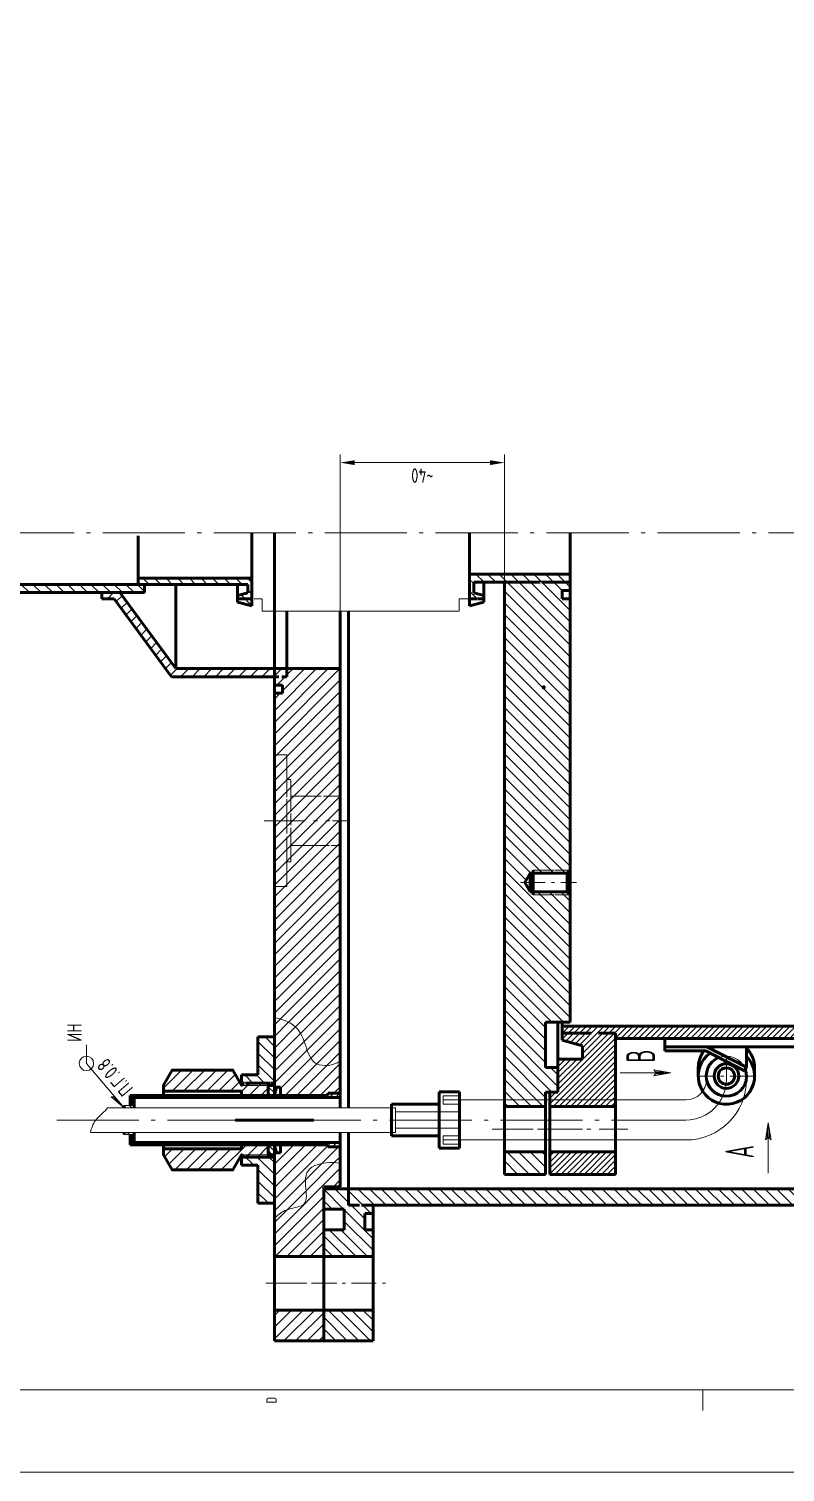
# Model space of a CAD drawing. Extents: x -414 to 4851, y -2165 to 1761.
# Drawn here: x 3187.7 to 3371.8, y -882.6 to -531.6 of the extents above; entities that cross this region are included whole.
import ezdxf
from ezdxf.enums import TextEntityAlignment as Align

# ---------------------------------------------------------------- set-up
doc = ezdxf.new("R2010")
doc.units = 0
for name, pattern in [('S-P10', [15, 10, -2, 1, -2]), ('S-P20', [27, 20, -3, 1, -3]), ('S-P6', [9.8, 6, -1.5, 0.8, -1.5])]:
    doc.linetypes.add(name, pattern=pattern)
for name, color, linetype, lineweight in [('1', 9, 'CONTINUOUS', 20), ('2', 2, 'CONTINUOUS', 50), ('DIM', 4, 'CONTINUOUS', 20), ('HATCH', 5, 'CONTINUOUS', 20), ('TR', 3, 'CONTINUOUS', 20)]:
    doc.layers.add(name, color=color, linetype=linetype, lineweight=lineweight)
doc.styles.add('SIMPLEX', font='simplex.shx', dxfattribs={"width": 0.7})
pattern_1 = [(315, (4048.055335191043, 753.6918475420533), (0.7071067811865476, 0.7071067811865475), [])]
pattern_2 = [(225, (4048.055335191043, 753.6918475420533), (1.414213562373095, -1.414213562373095), [])]
pattern_3 = [(315, (4048.055335191043, 753.6918475420533), (1.414213562373095, 1.414213562373095), [])]
pattern_4 = [(225, (4110.22751618757, -501.9241348128448), (1.414213562373095, -1.414213562373095), [])]
pattern_5 = [(315, (4110.22751618757, -501.9241348128448), (0.7071067811865476, 0.7071067811865475), [])]
pattern_6 = [(315, (4110.22751618757, -501.9241348128448), (1.414213562373095, 1.414213562373095), [])]
pattern_7 = [(225, (4048.055335191043, 753.6918475420533), (0.7071067811865475, -0.7071067811865476), [])]

# ---------------------------------------------------------------- blocks, each defined once
blk = doc.blocks.new('SVLEADR')
at = {"layer": 'DIM'}
for p, q in [((-1.170621796612664, -0.199758743653291), (-1, 0)), ((0, 0), (-1.170621796612664, -0.199758743653291)), ((-0.3755462257252447, -0.07510924514504325), (-1.064076371744335, -0.0750186422345962))]:
    blk.add_line(p, q, dxfattribs=at)
blk = doc.blocks.new('STREL')
at = {"layer": 'DIM'}
for p, q in [((-1.4210854715202e-14, 1.4210854715202e-14), (1.170416226631374, 0.2000000000000028)), ((1.170416226631374, -0.1999999999999886), (-1.4210854715202e-14, 1.4210854715202e-14)), ((-1.4210854715202e-14, 1.4210854715202e-14), (3.5, 1.4210854715202e-14)), ((0.439627474496703, 0.0751232705927265), (1.063870801763045, 0.075259898581308)), ((1.170416226631374, 0.2000000000000028), (0.99979443001871, 0.0002412563467117934)), ((0.99979443001871, 0.0002412563467117934), (1.170416226631374, -0.1999999999999886)), ((0.4381870021173313, -0.07487712356457621), (1.063684681848315, -0.07474016190495547))]:
    blk.add_line(p, q, dxfattribs=at)

msp = doc.modelspace()

# ---------------------------------------------------------------- hatches: boundary and pattern name
at = {"layer": 'HATCH'}
h = msp.add_hatch(dxfattribs=at)
h.set_pattern_fill('U', color=256, scale=2, angle=315, style=0, pattern_type=0)
h.set_pattern_definition(pattern_3)
h.paths.add_polyline_path([(3214.360698072692, -666.664964671018), (3165.174996440313, -666.664964671018), (3165.174996440314, -668.664964671018), (3215.860698072692, -668.664964671018), (3215.860698072692, -666.6649646710184), (3240.981661499806, -666.664964671018), (3240.981661499806, -668.6950916899405), (3238.481661499806, -669.3649646710182), (3238.481661499806, -670.9649646710182), (3241.981661499806, -671.9027868445269), (3241.981661499806, -665.164964671018), (3214.360698072692, -665.164964671018)])
h = msp.add_hatch(dxfattribs=at)
h.set_pattern_fill('U', color=256, scale=2, angle=315, style=0, pattern_type=0)
h.set_pattern_definition(pattern_3)
h.paths.add_polyline_path([(3303.481661499806, -793.664964671018), (3313.481661499806, -793.664964671018), (3313.481661499806, -790.164964671018), (3316.481661499806, -790.164964671018), (3316.481661499806, -784.164964671018), (3313.481661499806, -784.164964671018), (3313.481661499806, -773.164964671018), (3319.481661499806, -773.164964671018), (3319.481661499806, -742.1649646710184), (3318.731661499806, -741.4149646710184), (3309.731661499806, -741.4149646710184), (3308.433411499806, -739.1649646710184), (3309.731661499806, -736.9149646710184), (3318.731661499806, -736.9149646710184), (3319.481661499806, -736.1649646710184), (3319.481661499806, -670.1649646710184), (3317.481661499806, -670.1649646710184), (3317.481661499806, -668.1649646710184), (3319.481661499806, -668.1649646710184), (3319.481661499806, -664.164964671018), (3295.981661499806, -664.164964671018), (3294.981661499806, -664.164964671018), (3294.981661499806, -670.1649646710175), (3296.835389485214, -670.164964671018), (3298.481661499806, -670.164964671018), (3298.481661499806, -669.3649646710182), (3295.981661499806, -668.6950916899405), (3295.981661499806, -666.164964671018), (3303.481661499806, -666.164964671018)])
h = msp.add_hatch(dxfattribs=at)
h.set_pattern_fill('_USER', color=9, scale=2, angle=225, style=0, pattern_type=0)
h.set_pattern_definition(pattern_2)
edge = h.paths.add_edge_path()
edge.add_spline(control_points=[(3247.481661499806, -772.036242676817), (3249.244722947336, -772.4082617509439), (3255.762978493479, -774.6621721090578), (3254.571996726574, -784.5642446956817), (3261.856960897233, -783.7528605374905), (3263.481661499806, -782.6493536691896)], knot_values=[0.6892208807330817, 0.6892208807330817, 0.6892208807330817, 0.6892208807330817, 5.136605852081651, 15.65333841526335, 21.31973940273558, 21.31973940273558, 21.31973940273558, 21.31973940273558], degree=3, periodic=0)
edge.add_line((3263.481661499806, -782.6493536691896), (3263.481661499806, -748.8160359426986))
edge.add_line((3263.481661499806, -748.8160359426984), (3263.481661499806, -687.164964671018))
edge.add_line((3263.481661499806, -687.164964671018), (3223.49227702006, -687.164964671018))
edge.add_line((3223.492277020061, -687.164964671018), (3209.860698072692, -668.664964671018))
edge.add_line((3209.860698072691, -668.664964671018), (3205.481661499806, -668.664964671018))
edge.add_line((3205.481661499806, -668.664964671018), (3205.481661499806, -670.164964671018))
edge.add_line((3205.481661499806, -670.164964671018), (3208.481661499806, -670.164964671018))
edge.add_line((3208.481661499806, -670.164964671018), (3222.481661499806, -689.164964671018))
edge.add_line((3222.481661499806, -689.164964671018), (3247.481661499806, -689.1649646710184))
edge.add_line((3247.481661499806, -689.1649646710184), (3247.481661499806, -691.164964671018))
edge.add_line((3247.481661499806, -691.164964671018), (3249.481661499806, -691.1649646710184))
edge.add_line((3249.481661499806, -691.164964671018), (3249.481661499806, -693.1649646710184))
edge.add_line((3249.481661499806, -693.1649646710184), (3247.481661499806, -693.164964671018))
edge.add_line((3247.481661499806, -693.164964671018), (3247.481661499806, -772.0362426768168))
h = msp.add_hatch(dxfattribs=at)
h.set_pattern_fill('_USER', color=9, scale=2, angle=225, style=0, pattern_type=0)
h.set_pattern_definition(pattern_2)
edge = h.paths.add_edge_path()
edge.add_line((3260.481661499806, -790.9601376604504), (3260.481661499806, -790.4601376604505))
edge.add_line((3260.481661499806, -790.4601376604505), (3263.481661499806, -790.4601376604505))
edge.add_line((3263.481661499806, -790.4601376604505), (3263.481661499806, -782.6493536691896))
edge.add_spline(control_points=[(3263.481661499806, -782.6493536691896), (3261.856960897233, -783.7528605374905), (3254.571996726574, -784.5642446956817), (3255.762978493479, -774.6621721090578), (3249.244722947336, -772.4082617509439), (3247.481661499806, -772.036242676817)], knot_values=[0.6892208807330831, 0.6892208807330831, 0.6892208807330831, 0.6892208807330831, 6.355621868205311, 16.87235443138701, 21.31973940273558, 21.31973940273558, 21.31973940273558, 21.31973940273558], degree=3, periodic=0)
edge.add_line((3247.481661499806, -772.036242676817), (3247.481661499806, -788.9601376604519))
edge.add_line((3247.481661499806, -788.9601376604519), (3248.981661499806, -788.9601376604519))
edge.add_line((3248.981661499806, -788.9601376604519), (3248.981661499806, -790.9601376604512))
edge.add_line((3248.981661499806, -790.9601376604512), (3260.481661499806, -790.9601376604504))
h = msp.add_hatch(dxfattribs=at)
h.set_pattern_fill('U', color=256, angle=225, style=0, pattern_type=0)
h.set_pattern_definition(pattern_7)
h.paths.add_polyline_path([(3330.481661499806, -777.164964671018), (3527.481661499807, -777.164964671018), (3527.481661499807, -775.4149646710184), (3525.981661499806, -775.4149646710184), (3525.981661499807, -774.1649646710184), (3317.481661499806, -774.164964671018), (3317.481661499806, -777.5649646710181), (3322.481661499806, -778.9047106331736), (3322.481661499806, -782.164964671018), (3316.481661499806, -782.164964671018), (3316.481661499806, -790.164964671018), (3314.481661499806, -790.164964671018), (3314.481661499806, -793.664964671018), (3330.481661499806, -793.664964671018)])
h = msp.add_hatch(dxfattribs=at)
h.set_pattern_fill('U', color=256, scale=2, angle=315, style=0, pattern_type=0)
h.set_pattern_definition(pattern_6)
h.paths.add_polyline_path([(3243.481661499806, -785.960137660451), (3239.481661499806, -785.960137660451), (3239.481661499806, -788.5241376604508), (3240.981661499806, -788.5241376604508), (3240.981661499806, -787.960137660451), (3245.981661499806, -787.960137660451), (3245.981661499806, -788.5241376604508), (3247.481661499806, -788.5241376604508), (3247.481661499806, -776.7601376604507), (3243.481661499806, -776.7601376604507)])
h = msp.add_hatch(dxfattribs=at)
h.set_pattern_fill('U', color=256, scale=2, angle=225, style=0, pattern_type=0)
h.set_pattern_definition(pattern_4)
h.paths.add_polyline_path([(3220.481661499806, -788.5101376604507), (3220.481661499806, -789.9601376604533), (3239.481661499806, -789.9601376604519), (3239.481661499806, -790.9601376604519), (3245.981661499806, -790.9601376604519), (3245.981661499806, -787.960137660451), (3240.981661499806, -787.960137660451), (3240.981661499806, -788.5241376604508), (3239.481661499806, -788.5241376604508), (3239.481661499806, -788.5101376604507), (3237.354351102949, -784.8255279696241), (3222.608971896664, -784.8255279696241)])
h = msp.add_hatch(dxfattribs=at)
h.set_pattern_fill('U', color=256, angle=315, style=0, pattern_type=0)
h.set_pattern_definition(pattern_5)
h.paths.add_polyline_path([(3245.981661499806, -790.9601376604519), (3247.481661499806, -790.9601376604514), (3247.481661499806, -788.5241376604508), (3245.981661499806, -788.5241376604508)])
h = msp.add_hatch(dxfattribs=at)
h.set_pattern_fill('U', color=256, angle=315, style=0, pattern_type=0)
h.set_pattern_definition(pattern_1)
h.paths.add_polyline_path([(3210.903479176338, -793.9601376604505), (3213.364631682439, -793.9601376604505), (3213.364631682439, -791.4601376604533), (3212.369821748408, -791.4601376604533), (3212.369821748408, -791.9601376604505), (3212.864631682439, -791.9601376604505), (3212.864631682439, -793.4601376604505), (3210.903479176338, -793.4601376604505)])
h = msp.add_hatch(dxfattribs=at)
h.set_pattern_fill('U', color=256, angle=225, style=0, pattern_type=0)
h.set_pattern_definition(pattern_7)
h.paths.add_polyline_path([(3260.481661499806, -790.9601376604505), (3212.369821748408, -790.9601376604533), (3212.369821748408, -791.4601376604533), (3263.481661499806, -791.4601376604505), (3263.481661499806, -790.4601376604505), (3260.481661499806, -790.4601376604505)])
h = msp.add_hatch(dxfattribs=at)
h.set_pattern_fill('U', color=256, angle=315, style=0, pattern_type=0)
h.set_pattern_definition(pattern_1)
h.paths.add_polyline_path([(3212.369821748408, -802.4601376604473), (3213.364631682439, -802.4601376604473), (3213.364631682439, -799.9601376604505), (3210.903479176338, -799.9601376604505), (3210.903479176338, -800.4601376604501), (3212.864631682439, -800.4601376604501), (3212.864631682439, -801.9601376604501), (3212.369821748408, -801.9601376604501)])
h = msp.add_hatch(dxfattribs=at)
h.set_pattern_fill('U', color=256, angle=225, style=0, pattern_type=0)
h.set_pattern_definition(pattern_7)
h.paths.add_polyline_path([(3212.369821748408, -802.9601376604473), (3260.481661499806, -802.9601376604501), (3260.481661499806, -803.4601376604501), (3263.481661499806, -803.4601376604505), (3263.481661499806, -802.4601376604505), (3212.369821748408, -802.4601376604473)])
h = msp.add_hatch(dxfattribs=at)
h.set_pattern_fill('U', color=256, scale=2, angle=225, style=0, pattern_type=0)
h.set_pattern_definition(pattern_4)
h.paths.add_polyline_path([(3220.481661499806, -803.9601376604483), (3220.481661499806, -805.4101376604508), (3222.608971896664, -809.0947473512774), (3237.354351102949, -809.0947473512774), (3239.481661499806, -805.4101376604508), (3239.481661499806, -805.3961376604502), (3240.981661499806, -805.3961376604502), (3240.981661499806, -805.9601376604505), (3245.981661499806, -805.9601376604505), (3245.981661499806, -802.9601376604496), (3239.481661499806, -802.9601376604492), (3239.481661499806, -803.9601376604492)])
h = msp.add_hatch(dxfattribs=at)
h.set_pattern_fill('U', color=256, angle=315, style=0, pattern_type=0)
h.set_pattern_definition(pattern_5)
h.paths.add_polyline_path([(3245.981661499806, -805.3961376604502), (3247.481661499806, -805.3961376604502), (3247.481661499806, -802.9601376604496), (3245.981661499806, -802.9601376604496)])
h = msp.add_hatch(dxfattribs=at)
h.set_pattern_fill('_USER', color=9, scale=2, angle=225, style=0, pattern_type=0)
h.set_pattern_definition(pattern_2)
edge = h.paths.add_edge_path()
edge.add_spline(control_points=[(3247.481661499805, -820.9013177296938), (3248.240183086356, -820.171926147485), (3250.1620633538, -818.2781131142547), (3257.993410644094, -818.3524381787197), (3251.82085119664, -807.7807192093364), (3261.715290123838, -807.1145083781962), (3263.481661499806, -807.4291750310922)], knot_values=[2.822345352317022, 2.822345352317022, 2.822345352317022, 2.822345352317022, 6.008331099401538, 11.06076686436928, 20.16107624721196, 24.93007479382621, 24.93007479382621, 24.93007479382621, 24.93007479382621], degree=3, periodic=0)
edge.add_line((3263.481661499806, -807.4291750310922), (3263.481661499806, -803.4601376604504))
edge.add_line((3263.481661499806, -803.4601376604504), (3260.481661499806, -803.4601376604501))
edge.add_line((3260.481661499806, -803.4601376604501), (3260.481661499806, -802.9601376604501))
edge.add_line((3260.481661499806, -802.9601376604501), (3248.981661499806, -802.9601376604494))
edge.add_line((3248.981661499806, -802.9601376604494), (3248.981661499806, -804.9601376604495))
edge.add_line((3248.981661499806, -804.9601376604495), (3247.481661499806, -804.9601376604497))
edge.add_line((3247.481661499806, -804.9601376604497), (3247.481661499806, -820.901317729693))
h = msp.add_hatch(dxfattribs=at)
h.set_pattern_fill('U', color=256, scale=2, angle=315, style=0, pattern_type=0)
h.set_pattern_definition(pattern_6)
h.paths.add_polyline_path([(3247.481661499806, -805.9601376604505), (3246.757459365504, -805.9601376604505), (3240.981661499806, -805.9601376604505), (3240.981661499806, -805.3961376604502), (3239.489744403575, -805.3961376604502), (3239.481661499806, -805.4101376604508), (3239.481661499806, -805.9601376604505), (3239.481661499806, -807.9601376604505), (3243.481661499806, -807.9601376604505), (3243.481661499806, -817.1601376604508), (3247.481661499806, -817.1601376604508)])
h = msp.add_hatch(dxfattribs=at)
h.set_pattern_fill('_USER', color=9, scale=2, angle=225, style=0, pattern_type=0)
h.set_pattern_definition(pattern_2)
edge = h.paths.add_edge_path()
edge.add_line((3259.481661499806, -813.164964671018), (3263.481661499806, -813.164964671018))
edge.add_line((3263.481661499806, -813.164964671018), (3263.481661499806, -807.4291750310922))
edge.add_spline(control_points=[(3263.481661499806, -807.4291750310922), (3261.715290123838, -807.1145083781962), (3251.82085119664, -807.7807192093364), (3257.993410644094, -818.3524381787197), (3250.1620633538, -818.2781131142547), (3248.240183086356, -820.171926147485), (3247.481661499805, -820.9013177296938)], knot_values=[2.822345352317023, 2.822345352317023, 2.822345352317023, 2.822345352317023, 7.591343898931274, 16.69165328177395, 21.74408904674169, 24.93007479382621, 24.93007479382621, 24.93007479382621, 24.93007479382621], degree=3, periodic=0)
edge.add_line((3247.481661499806, -820.901317729693), (3247.481661499806, -830.1649646710181))
edge.add_line((3247.481661499806, -830.1649646710181), (3259.481661499806, -830.164964671018))
edge.add_line((3259.481661499806, -830.164964671018), (3259.481661499806, -813.164964671018))
h = msp.add_hatch(dxfattribs=at)
h.set_pattern_fill('U', color=256, scale=2, angle=315, style=0, pattern_type=0)
h.set_pattern_definition(pattern_3)
h.paths.add_polyline_path([(3313.481661499806, -810.164964671018), (3313.481661499806, -804.664964671018), (3303.481661499806, -804.664964671018), (3303.481661499806, -810.164964671018)])
h = msp.add_hatch(dxfattribs=at)
h.set_pattern_fill('U', color=256, angle=225, style=0, pattern_type=0)
h.set_pattern_definition(pattern_7)
h.paths.add_polyline_path([(3314.481661499806, -810.164964671018), (3330.481661499806, -810.1649646710184), (3330.481661499806, -804.664964671018), (3314.481661499806, -804.664964671018)])
h = msp.add_hatch(dxfattribs=at)
h.set_pattern_fill('U', color=256, scale=2, angle=315, style=0, pattern_type=0)
h.set_pattern_definition(pattern_3)
h.paths.add_polyline_path([(3259.481661499806, -818.664964671018), (3264.481661499806, -818.664964671018), (3264.481661499806, -823.664964671018), (3259.481661499806, -823.664964671018), (3259.481661499806, -830.164964671018), (3271.481661499806, -830.164964671018), (3271.481661499806, -823.664964671018), (3269.481661499806, -823.664964671018), (3269.481661499806, -819.664964671018), (3271.481661499806, -819.664964671018), (3271.481661499806, -817.664964671018), (3548.481661499806, -817.6649646710184), (3548.481661499806, -815.664964671018), (3540.481661499806, -815.6649646710184), (3540.481661499806, -813.6649646710184), (3259.481661499806, -813.664964671018)])
h = msp.add_hatch(dxfattribs=at)
h.set_pattern_fill('_USER', color=9, scale=2, angle=225, style=0, pattern_type=0)
h.set_pattern_definition(pattern_2)
h.paths.add_polyline_path([(3259.481661499806, -850.664964671018), (3259.481661499806, -843.1649646710181), (3247.481661499806, -843.164964671018), (3247.481661499806, -850.6649646710181)])
h = msp.add_hatch(dxfattribs=at)
h.set_pattern_fill('U', color=256, scale=2, angle=315, style=0, pattern_type=0)
h.set_pattern_definition(pattern_3)
h.paths.add_polyline_path([(3271.481661499806, -850.664964671018), (3271.481661499806, -843.1649646710181), (3259.481661499806, -843.164964671018), (3259.481661499806, -850.6649646710181)])

# ---------------------------------------------------------------- linework, layer by layer
at = {"layer": '1', "linetype": 'S-P20'}
for p, q in [((3097.716459440547, -654.164964671018), (3496.930966371674, -654.1649646710184)), ((3194.497808394188, -796.9601376604505), (3347.631661499806, -796.9601376604505))]:
    msp.add_line(p, q, dxfattribs=at)
at = {"layer": '1'}
for p, q in [((3242.595338805218, -670.164964671018), (3244.481661499806, -670.164964671018)), ((3244.481661499806, -670.164964671018), (3244.481661499806, -673.164964671018)), ((3294.981661499806, -670.164964671018), (3292.481661499806, -670.164964671018)), ((3292.481661499806, -670.164964671018), (3292.481661499806, -673.164964671018)), ((3292.481661499806, -673.164964671018), (3244.481661499806, -673.164964671018)), ((3247.481661499806, -708.164964671018), (3250.481661499806, -708.164964671018)), ((3250.481661499806, -718.4138652472911), (3250.481661499806, -708.1649646710175)), ((3250.481661499806, -714.164964671018), (3251.481661499806, -714.164964671018)), ((3251.481661499806, -721.9857665012178), (3251.481661499806, -714.164964671018)), ((3250.481661499806, -727.2925877639773), (3250.481661499806, -718.9241368549956)), ((3251.481661499806, -718.164964671018), (3258.839154046576, -718.164964671018)), ((3259.451837748447, -718.164964671018), (3263.481661499806, -718.164964671018)), ((3251.481661499806, -725.2515013331622), (3251.481661499806, -722.3939826349265)), ((3251.481661499806, -734.164964671018), (3251.481661499806, -725.8638284148592)), ((3250.481661499806, -740.164964671018), (3250.481661499806, -728.1090200313965)), ((3260.881447992018, -730.164964671018), (3251.481661499806, -730.164964671018)), ((3263.481661499806, -730.164964671018), (3261.289906781106, -730.164964671018)), ((3250.481661499806, -734.164964671018), (3251.481661499806, -734.164964671018)), ((3315.549763515914, -736.1649646710184), (3310.481661499806, -736.1649646710184)), ((3319.481661499806, -736.1649646710184), (3315.825592792333, -736.1649646710184)), ((3247.481661499806, -740.164964671018), (3250.481661499806, -740.164964671018)), ((3315.549763515914, -742.1649646710184), (3310.481661499806, -742.1649646710184)), ((3319.481661499806, -742.1649646710184), (3315.825592792333, -742.1649646710184)), ((3352.631661499807, -787.06013766045), (3352.631661499807, -786.1649646710184)), ((3362.381661499807, -787.1101376604502), (3362.381661499807, -786.1649646710184)), ((3243.413657492798, -788.5241376604508), (3239.481661499806, -788.5241376604508)), ((3245.981661499806, -788.5241376604508), (3243.9536146262, -788.5241376604508)), ((3288.555134990615, -791.1101376604506), (3292.555134990615, -791.1101376604506)), ((3288.555134990615, -793.1101376604506), (3288.555134990615, -791.1101376604506)), ((3347.631661499807, -792.06013766045), (3288.555134990615, -792.0601376604509)), ((3288.555134990615, -793.1101376604506), (3292.555134990615, -793.1101376604506)), ((3276.007120550825, -793.9601376604501), (3276.955134990615, -793.9601376604501)), ((3276.955134990615, -799.9601376604501), (3276.955134990615, -793.9601376604501)), ((3276.955134990615, -794.9601376604501), (3292.555134990615, -794.9601376604501)), ((3275.997154661844, -799.9601376604501), (3276.955134990615, -799.9601376604501)), ((3276.955134990615, -798.9601376604501), (3292.555134990615, -798.9601376604501)), ((3288.555134990615, -802.8101376604504), (3288.555134990615, -800.8101376604504)), ((3288.555134990615, -800.8101376604504), (3292.555134990615, -800.8101376604504)), ((3347.681661499807, -801.8101376604504), (3288.555134990615, -801.8101376604504)), ((3288.555134990615, -802.8101376604504), (3292.555134990615, -802.8101376604504)), ((3243.368355553278, -805.3961376604502), (3239.481661499806, -805.3961376604502)), ((3245.981661499806, -805.3961376604502), (3243.394322783218, -805.3961376604502))]:
    msp.add_line(p, q, dxfattribs=at)
at = {"layer": '1', "linetype": 'S-P10'}
for p, q in [((3244.975758422132, -724.164964671018), (3260.983560448408, -724.164964671018)), ((3261.596244150279, -724.164964671018), (3265.400034321158, -724.164964671018)), ((3300.481661499806, -799.164964671018), (3322.481661499806, -799.164964671018)), ((3311.481661499806, -799.164964671018), (3333.481661499806, -799.164964671018)), ((3245.367099150892, -836.664964671018), (3262.6523980815, -836.664964671018))]:
    msp.add_line(p, q, dxfattribs=at)
at = {"layer": '1', "linetype": 'S-P6'}
for p, q in [((3307.382529179832, -739.1649646710184), (3320.981661499806, -739.1649646710184)), ((3357.481661499806, -787.1101376604506), (3357.481661499806, -781.3149646710181)), ((3364.331661499807, -786.2649646710179), (3350.631661499807, -786.2649646710179)), ((3256.481661499806, -836.664964671018), (3274.481661499806, -836.664964671018))]:
    msp.add_line(p, q, dxfattribs=at)
at = {"layer": '1', "color": 2}
for p, q in [((3206.894012747138, -793.9601376604505), (3230.481661499806, -793.9601376604505)), ((3210.903479176338, -793.4601376604505), (3212.864631682439, -793.4601376604505)), ((3230.481661499806, -793.9601376604505), (3276.955134990615, -793.9601376604505)), ((3202.710038328267, -799.9601376604501), (3230.481661499806, -799.9601376604501)), ((3230.481661499806, -799.9601376604501), (3276.955134990615, -799.9601376604505)), ((3210.903479176338, -800.4601376604501), (3212.864631682439, -800.4601376604501))]:
    msp.add_line(p, q, dxfattribs=at)
at = {"layer": '1'}
msp.add_circle((3357.481661499807, -786.2649646710177), 4.85, dxfattribs=at)
for centre, radius in [((3347.631661499808, -787.06013766045), 5), ((3347.631661499807, -787.1101376604504), 9.85), ((3347.681661499807, -787.1101376604502), 14.7)]:
    msp.add_arc(centre, radius, 270, 0, dxfattribs=at)
at = {"layer": '2'}
for p, q in [((3214.360698072692, -654.8879637012292), (3214.360698072692, -666.664964671018)), ((3241.981661499806, -654.164964671018), (3241.981661499806, -671.9027868445269)), ((3241.981661499806, -654.164964671018), (3241.981661499806, -671.9027868445269)), ((3247.481661499806, -654.1649646710184), (3247.481661499806, -790.9601376604514)), ((3294.981661499806, -654.164964671018), (3294.981661499806, -671.9027868445269)), ((3319.481661499806, -654.164964671018), (3319.481661499806, -773.164964671018)), ((3215.198733368175, -666.664964671018), (3165.174996440313, -666.664964671018)), ((3241.981661499806, -665.164964671018), (3214.360698072692, -665.164964671018)), ((3240.981661499806, -666.664964671018), (3215.291004055966, -666.664964671018)), ((3215.860698072692, -666.664964671018), (3215.860698072692, -668.664964671018)), ((3223.492277020061, -666.664964671018), (3223.492277020061, -687.164964671018)), ((3238.481661499806, -666.664964671018), (3238.481661499806, -670.9649646710182)), ((3238.481661499806, -666.664964671018), (3238.481661499806, -670.9649646710182)), ((3240.981661499806, -666.664964671018), (3240.981661499806, -668.6950916899405)), ((3240.981661499806, -666.664964671018), (3240.981661499806, -668.6950916899405)), ((3294.981661499806, -664.164964671018), (3319.481661499806, -664.1649646710184)), ((3295.981661499806, -664.164964671018), (3319.481661499806, -664.1649646710184)), ((3295.981661499806, -666.164964671018), (3312.18994590455, -666.1649646710184)), ((3295.981661499806, -666.1649646710184), (3295.981661499806, -668.6950916899405)), ((3298.481661499806, -666.1649646710184), (3298.481661499806, -670.9649646710182)), ((3303.481661499806, -666.1649646710184), (3303.481661499806, -810.164964671018)), ((3312.525828052463, -666.1649646710184), (3319.481661499806, -666.1649646710184)), ((3215.860698072692, -668.664964671018), (3165.174996440313, -668.664964671018)), ((3205.481661499806, -668.664964671018), (3205.481661499806, -670.164964671018)), ((3205.481661499806, -670.164964671018), (3208.481661499806, -670.164964671018)), ((3222.481661499806, -689.164964671018), (3208.481661499806, -670.164964671018)), ((3223.492277020061, -687.164964671018), (3209.860698072692, -668.664964671018)), ((3238.481661499806, -669.3649646710182), (3240.981661499806, -668.6950916899405)), ((3238.481661499806, -669.3649646710182), (3240.981661499806, -668.6950916899405)), ((3238.481661499806, -670.164964671018), (3240.574340130693, -670.164964671018)), ((3238.481661499806, -670.164964671018), (3240.638118977643, -670.164964671018)), ((3240.698758649653, -670.164964671018), (3241.981661499806, -670.164964671018)), ((3240.851171335377, -670.164964671018), (3241.981661499806, -670.164964671018)), ((3296.835389485214, -670.164964671018), (3294.981661499806, -670.164964671018)), ((3298.481661499806, -669.3649646710182), (3295.981661499806, -668.6950916899405)), ((3298.481661499806, -670.164964671018), (3297.027319406692, -670.164964671018)), ((3317.481661499806, -668.1649646710184), (3317.481661499806, -670.1649646710184)), ((3319.481661499806, -668.1649646710184), (3317.481661499806, -668.1649646710184)), ((3319.481661499806, -670.1649646710184), (3317.481661499806, -670.1649646710184)), ((3238.481661499806, -670.9649646710182), (3241.981661499806, -671.9027868445269)), ((3238.481661499806, -670.9649646710182), (3241.981661499806, -671.9027868445269)), ((3250.481661499806, -673.164964671018), (3250.481661499806, -689.164964671018)), ((3263.481661499806, -748.8160359426984), (3263.481661499806, -673.164964671018)), ((3265.481661499806, -673.164964671018), (3265.481661499806, -793.9601376604505)), ((3298.481661499806, -670.9649646710182), (3294.981661499806, -671.9027868445269)), ((3263.481661499806, -687.164964671018), (3223.492277020061, -687.164964671018)), ((3222.481661499806, -689.164964671018), (3248.5438484868, -689.1649646710184)), ((3247.481661499806, -691.164964671018), (3249.481661499806, -691.164964671018)), ((3249.250595401221, -689.1649646710184), (3250.481661499806, -689.164964671018)), ((3249.481661499806, -691.164964671018), (3249.481661499806, -693.164964671018)), ((3247.481661499806, -693.164964671018), (3249.481661499806, -693.1649646710184)), ((3308.433411499806, -739.1649646710184), (3309.731661499806, -736.9149646710184)), ((3309.731661499806, -736.9149646710184), (3318.731661499806, -736.9149646710184)), ((3309.731661499806, -739.1649646710184), (3309.731661499806, -736.9149646710184)), ((3310.481661499806, -739.1649646710184), (3310.481661499806, -736.1649646710184)), ((3318.731661499806, -736.9149646710184), (3319.481661499806, -736.1649646710184)), ((3318.731661499806, -739.1649646710184), (3318.731661499806, -736.9149646710184)), ((3319.481661499806, -739.1649646710184), (3319.481661499806, -736.1649646710184)), ((3308.433411499806, -739.1649646710184), (3309.731661499806, -741.4149646710184)), ((3309.731661499806, -739.1649646710184), (3309.731661499806, -741.4149646710184)), ((3310.481661499806, -739.1649646710184), (3310.481661499806, -742.1649646710184)), ((3318.731661499806, -739.1649646710184), (3318.731661499806, -741.4149646710184)), ((3319.481661499806, -739.1649646710184), (3319.481661499806, -742.1649646710184)), ((3309.731661499806, -741.4149646710184), (3318.731661499806, -741.4149646710184)), ((3318.731661499806, -741.4149646710184), (3319.481661499806, -742.1649646710184)), ((3263.481661499806, -793.9601376604505), (3263.481661499806, -748.8160359426984)), ((3313.481661499806, -773.164964671018), (3319.481661499806, -773.164964671018)), ((3313.481661499806, -773.164964671018), (3313.481661499806, -784.164964671018)), ((3316.481661499806, -773.164964671018), (3316.481661499806, -790.164964671018)), ((3316.481661499806, -773.164964671018), (3316.481661499806, -790.164964671018)), ((3317.481661499806, -773.164964671018), (3317.481661499806, -777.5649646710181)), ((3317.481661499806, -774.164964671018), (3525.981661499806, -774.1649646710184)), ((3243.481661499806, -776.7601376604507), (3243.481661499806, -785.960137660451)), ((3247.481661499806, -776.7601376604507), (3243.481661499806, -776.7601376604507)), ((3317.481661499806, -775.8649646710178), (3324.532674523476, -775.8649646710178)), ((3317.481661499806, -777.5649646710181), (3322.481661499806, -778.9047106331736)), ((3322.481661499806, -778.9047106331736), (3322.481661499806, -782.164964671018)), ((3326.351596705416, -775.8649646710178), (3330.481661499806, -775.8649646710178)), ((3330.481661499806, -775.8649646710178), (3330.481661499806, -810.164964671018)), ((3330.481661499806, -777.164964671018), (3527.481661499806, -777.1649646710184)), ((3342.481661499806, -777.164964671018), (3342.481661499806, -779.164964671018)), ((3342.481661499806, -779.164964671018), (3376.481661499806, -779.1649646710184)), ((3342.481661499806, -779.164964671018), (3342.481661499806, -780.164964671018)), ((3352.721740258887, -779.164964671018), (3362.331661499807, -784.0614641109037)), ((3362.331661499807, -779.164964671018), (3362.331661499807, -784.0614641109037)), ((3316.481661499806, -782.164964671018), (3322.481661499806, -782.164964671018)), ((3342.481661499806, -780.164964671018), (3352.481661499806, -780.164964671018)), ((3352.481661499806, -780.164964671018), (3361.877671000067, -784.9524706350926)), ((3243.481661499806, -785.960137660451), (3239.481661499806, -785.960137660451)), ((3239.481661499806, -785.960137660451), (3239.481661499806, -788.5241376604508)), ((3313.481661499806, -784.164964671018), (3316.481661499806, -784.164964671018)), ((3350.631661499807, -784.2649646710179), (3350.631661499807, -786.2649646710179)), ((3362.331661499807, -784.0614641109037), (3361.877671000067, -784.9524706350921)), ((3364.331661499807, -784.2649646710179), (3364.331661499807, -786.2649646710179)), ((3240.223970445237, -787.960137660451), (3239.481661499806, -787.960137660451)), ((3246.569603874861, -787.960137660451), (3240.451765573963, -787.960137660451)), ((3245.981661499806, -787.960137660451), (3245.981661499806, -790.9601376604519)), ((3247.481661499806, -788.5241376604508), (3245.981661499806, -788.5241376604508)), ((3247.481661499806, -787.960137660451), (3246.732313594508, -787.960137660451)), ((3248.981661499806, -788.9601376604519), (3247.481661499806, -788.9601376604519)), ((3248.981661499806, -788.9601376604519), (3248.981661499806, -790.9601376604519)), ((3212.369821748408, -790.9601376604533), (3212.369821748408, -793.4601376604505)), ((3260.481661499806, -790.9601376604505), (3212.369821748408, -790.9601376604533)), ((3263.481661499806, -791.4601376604505), (3212.369821748408, -791.4601376604533)), ((3212.864631682439, -791.9601376604505), (3212.369821748408, -791.9601376604505)), ((3212.864631682439, -791.9601376604505), (3212.864631682439, -793.4601376604505)), ((3213.364631682439, -791.4601376604533), (3213.364631682439, -793.9601376604505)), ((3239.481661499806, -789.9601376604519), (3220.481661499806, -789.9601376604533)), ((3263.481661499806, -790.4601376604505), (3260.481661499806, -790.4601376604505)), ((3260.481661499806, -790.4601376604505), (3260.481661499806, -790.9601376604505)), ((3275.955134990615, -793.1101376604506), (3287.555134990615, -793.1101376604506)), ((3275.955134990615, -800.8101376604504), (3275.955134990615, -793.1101376604506)), ((3287.555134990615, -803.8101376604504), (3287.555134990615, -790.1101376604506)), ((3287.555134990615, -790.1101376604506), (3292.555134990615, -790.1101376604506)), ((3292.555134990615, -803.8101376604504), (3292.555134990614, -790.1101376604506)), ((3313.481661499806, -790.164964671018), (3313.481661499806, -810.164964671018)), ((3313.481661499806, -790.164964671018), (3316.481661499806, -790.164964671018)), ((3314.481661499806, -790.164964671018), (3314.481661499806, -810.164964671018)), ((3314.481661499806, -790.164964671018), (3316.481661499806, -790.164964671018)), ((3210.903479176338, -793.4601376604505), (3210.903479176338, -793.9601376604505)), ((3292.555134990615, -797.4111843148935), (3292.555134990615, -796.3469436832652)), ((3313.481661499806, -793.664964671018), (3303.481661499806, -793.664964671018)), ((3330.481661499806, -793.664964671018), (3314.481661499806, -793.664964671018)), ((3210.903479176338, -800.4601376604501), (3210.903479176338, -799.9601376604505)), ((3213.364631682439, -802.4601376604473), (3213.364631682439, -799.9601376604501)), ((3263.481661499806, -813.164964671018), (3263.481661499806, -799.9601376604505)), ((3265.481661499806, -799.9601376604505), (3265.481661499806, -817.664964671018)), ((3212.369821748408, -802.9601376604473), (3212.369821748408, -800.4601376604501)), ((3212.864631682439, -801.9601376604501), (3212.369821748408, -801.9601376604501)), ((3263.481661499806, -802.4601376604505), (3212.369821748408, -802.4601376604473)), ((3260.481661499806, -802.9601376604501), (3212.369821748408, -802.9601376604473)), ((3212.864631682439, -801.9601376604501), (3212.864631682439, -800.4601376604501)), ((3245.981661499806, -805.9601376604505), (3245.981661499806, -802.9601376604492)), ((3247.481661499806, -802.9601376604496), (3247.481661499806, -850.664964671018)), ((3248.981661499806, -804.9601376604496), (3248.981661499806, -802.9601376604492)), ((3260.481661499806, -803.4601376604501), (3260.481661499806, -802.9601376604501)), ((3263.481661499806, -803.4601376604505), (3260.481661499806, -803.4601376604501)), ((3275.955134990615, -800.8101376604504), (3287.555134990615, -800.8101376604504)), ((3287.555134990615, -803.8101376604504), (3292.555134990615, -803.8101376604504)), ((3239.481661499806, -803.9601376604492), (3220.481661499806, -803.9601376604483)), ((3240.122079111823, -805.9601376604505), (3239.481661499806, -805.9601376604505)), ((3239.481661499806, -807.9601376604505), (3239.481661499806, -805.9601376604505)), ((3246.692533684553, -805.9601376604505), (3240.238946858755, -805.9601376604505)), ((3247.481661499806, -805.3961376604502), (3245.981661499806, -805.3961376604502)), ((3247.481661499806, -805.9601376604505), (3246.757459365504, -805.9601376604505)), ((3248.981661499806, -804.9601376604496), (3247.481661499806, -804.9601376604496)), ((3303.481661499806, -804.664964671018), (3313.481661499806, -804.664964671018)), ((3314.481661499806, -804.664964671018), (3330.481661499806, -804.664964671018)), ((3243.481661499806, -807.9601376604505), (3239.481661499806, -807.9601376604505)), ((3243.481661499806, -817.1601376604508), (3243.481661499806, -807.9601376604505)), ((3303.481661499806, -810.164964671018), (3313.481661499806, -810.164964671018)), ((3314.481661499806, -810.164964671018), (3330.481661499806, -810.164964671018)), ((3259.481661499806, -813.164964671018), (3263.481661499806, -813.164964671018)), ((3259.481661499806, -850.664964671018), (3259.481661499806, -813.164964671018)), ((3259.481661499806, -813.664964671018), (3540.481661499806, -813.6649646710184)), ((3247.481661499806, -817.1601376604508), (3243.481661499806, -817.1601376604508)), ((3265.481661499806, -817.664964671018), (3268.181460025331, -817.664964671018)), ((3268.680856819122, -817.664964671018), (3548.481661499806, -817.6649646710184)), ((3271.481661499806, -850.664964671018), (3271.481661499806, -817.664964671018)), ((3259.481661499806, -818.664964671018), (3264.481661499806, -818.664964671018)), ((3264.481661499806, -818.664964671018), (3264.481661499806, -823.664964671018)), ((3269.481661499806, -819.664964671018), (3271.481661499806, -819.664964671018)), ((3269.481661499806, -823.664964671018), (3269.481661499806, -819.664964671018)), ((3259.481661499806, -823.664964671018), (3264.481661499806, -823.664964671018)), ((3269.481661499806, -823.664964671018), (3271.481661499806, -823.664964671018)), ((3259.481661499806, -830.164964671018), (3247.481661499806, -830.164964671018)), ((3271.481661499806, -830.164964671018), (3259.481661499806, -830.164964671018)), ((3247.481661499806, -843.164964671018), (3259.481661499806, -843.164964671018)), ((3259.481661499806, -843.164964671018), (3271.481661499806, -843.164964671018)), ((3247.481661499806, -850.664964671018), (3259.481661499806, -850.664964671018)), ((3259.481661499806, -850.664964671018), (3271.481661499806, -850.664964671018))]:
    msp.add_line(p, q, dxfattribs=at)
at = {"layer": '2', "color": 2}
for p, q in [((3247.481661499806, -790.9601376604514), (3248.017559884668, -788.9601376604519)), ((3248.017559884668, -804.9601376604496), (3247.481661499806, -802.9601376604496))]:
    msp.add_line(p, q, dxfattribs=at)
at = {"layer": '2', "color": 9}
msp.add_line((3257.061922807311, -796.9601376604505), (3237.9014001923, -796.9601376604505), dxfattribs=at)
at = {"layer": '2', "flags": 128}
for points in [[(3220.481661499806, -790.9601376604533), (3220.481661499806, -788.5101376604507), (3222.608971896664, -784.8255279696241), (3237.354351102949, -784.8255279696241), (3239.481661499806, -788.5101376604507), (3239.481661499806, -787.960137660451)], [(3240.981661499806, -787.960137660451), (3240.981661499806, -788.5241376604508)], [(3239.481661499806, -789.9601376604519), (3239.481661499806, -790.9601376604519)], [(3220.481661499806, -802.9601376604483), (3220.481661499806, -805.4101376604508), (3222.608971896664, -809.0947473512774), (3237.354351102949, -809.0947473512774), (3239.481661499806, -805.4101376604508), (3239.481661499806, -805.9601376604505)], [(3239.481661499806, -803.9601376604492), (3239.481661499806, -802.9601376604492)], [(3239.481661499806, -805.4101376604508), (3239.481661499806, -805.3961376604502)], [(3240.981661499806, -805.9601376604505), (3240.981661499806, -805.3961376604502)]]:
    msp.add_lwpolyline(points, dxfattribs=at)
at = {"layer": '2'}
for radius in [3, 2]:
    msp.add_circle((3357.481661499807, -786.2649646710177), radius, dxfattribs=at)
for centre, radius, start, end in [((3357.481661499807, -784.2649646710177), 6.85, 143.2345853047129, 180), ((3357.481661499807, -786.2649646710177), 6.85, 125.4791647559599, 44.92520921771706), ((3357.481661499807, -786.2649646710177), 4.9, 112.7625646360441, 20.33132126095562), ((3357.481661499807, -784.2649646710177), 6.85, 0, 44.92520921771706)]:
    msp.add_arc(centre, radius, start, end, dxfattribs=at)
at = {"layer": 'DIM'}
for p, q in [((3263.481661499806, -673.164964671018), (3263.481661499806, -635.0612087483414)), ((3303.481661499806, -666.1649646710182), (3303.481661499806, -635.0612087483414)), ((3299.981661499806, -637.0612087483414), (3266.981661499806, -637.0612087483414)), ((3201.739961705866, -783.1847899301692), (3201.739961705866, -778.6702777827636)), ((3210.92153157043, -793.9601376604505), (3201.739961705866, -783.1847899301692)), ((3351.762664430958, -862.5958923788598), (3351.762664430958, -867.5958923788598))]:
    msp.add_line(p, q, dxfattribs=at)
msp.add_lwpolyline([(3981.762664430958, -882.5958923788598), (2930.762664430958, -882.5958923788598), (2930.762664430958, -288.5958923788594), (3981.762664430958, -288.5958923788604)], close=True, dxfattribs=at)
at = {"layer": 'DIM', "color": 2}
msp.add_lwpolyline([(3976.762664430958, -862.5958923788598), (2935.762664430958, -862.5958923788598), (2935.762664430958, -293.5958923788594), (3976.762664430958, -293.5958923788604)], close=True, dxfattribs=at)
at = {"layer": 'DIM', "flags": 128}
msp.add_lwpolyline([(3313.169977971814, -691.5142754599742, 0.5, 0.5, 458.3655088839218), (3313.171750411446, -691.5155474956377, 0, 0, 0), (3384.643246384341, -591.0012922723754, 0, 0, 0), (3384.643246384341, -580.5012922723754, 0, 0, 0)], format="xyseb", dxfattribs=at)
at = {"layer": 'DIM'}
msp.add_circle((3201.739961705866, -783.1847899301692), 1.75, dxfattribs=at)
for points in [[(3266.981661499806, -637.6445420816748), (3266.981661499806, -636.477875415008), (3263.481661499806, -637.0612087483414)], [(3299.981661499806, -637.6445420816748), (3299.981661499806, -636.477875415008), (3303.481661499806, -637.0612087483414)]]:
    msp.add_solid(points, dxfattribs=at)
at = {"layer": 'HATCH', "color": 9}
for points, knots in [([(3263.481661499806, -782.6493536691896), (3261.856960897233, -783.7528605374905), (3254.571996726574, -784.5642446956817), (3255.762978493479, -774.6621721090578), (3249.244722947336, -772.4082617509439), (3247.481661499806, -772.036242676817)], [0.6892208807330831, 0.6892208807330831, 0.6892208807330831, 0.6892208807330831, 6.355621868205311, 16.87235443138701, 21.31973940273558, 21.31973940273558, 21.31973940273558, 21.31973940273558]), ([(3206.894012747138, -793.9601376604505), (3206.222655926631, -794.9658668747666), (3203.634130463541, -796.6584960291548), (3203.002241500435, -798.9492052276769), (3202.710038328266, -799.9601376604519)], [17.67455465723267, 17.67455465723267, 17.67455465723267, 17.67455465723267, 21.74408904674169, 24.93007479382621, 24.93007479382621, 24.93007479382621, 24.93007479382621]), ([(3263.481661499806, -807.4291750310922), (3261.715290123838, -807.1145083781962), (3251.82085119664, -807.7807192093364), (3257.993410644094, -818.3524381787197), (3250.1620633538, -818.2781131142547), (3248.240183086356, -820.171926147485), (3247.481661499805, -820.9013177296938)], [2.822345352317023, 2.822345352317023, 2.822345352317023, 2.822345352317023, 7.591343898931274, 16.69165328177395, 21.74408904674169, 24.93007479382621, 24.93007479382621, 24.93007479382621, 24.93007479382621])]:
    msp.add_open_spline(points, degree=3, knots=knots, dxfattribs=at)

# ---------------------------------------------------------------- block references
at = {"layer": 'DIM', "xscale": 3.5, "yscale": 3.5, "zscale": 3.5}
for name, p, rotation in [('STREL', (3343.913786607548, -785.485855742844), 180), ('SVLEADR', (3210.92153157043, -793.9601376604505), 310.4339966603275), ('STREL', (3367.661145368001, -797.6592130775357), 270)]:
    msp.add_blockref(name, p, dxfattribs=dict(at, rotation=rotation))

# ---------------------------------------------------------------- texts
at = {"layer": 'DIM', "style": 'SIMPLEX'}
for s, width, p, p2 in [('B', 0.6750000000000196, (3340.117664555692, -782.9800236407759), (3340.117664555692, -779.8300236407758)), ('A', 0.590625000000017, (3364.161145368001, -806.234213077536), (3364.161145368001, -803.0842130775359))]:
    msp.add_text(s, height=7, rotation=90, dxfattribs=dict(at, width=width)).set_placement(p, p2, align=Align.FIT)
at = {"layer": 'DIM', "style": 'SIMPLEX', "width": 0.7}
msp.add_text('D', height=2.5, rotation=90, dxfattribs=at).set_placement((3246.762664430958, -865.0958923788596), align=Align.MIDDLE)
at = {"layer": 'DIM', "insert": (3283.481661499806, -640.2112087483414), "char_height": 3.5, "attachment_point": 5, "rotation": 180, "style": 'SIMPLEX'}
msp.add_mtext('\\A1;~40', dxfattribs=at)
at = {"layer": 'TR', "style": 'SIMPLEX', "width": 0.7}
msp.add_text('ИН', height=3.5, rotation=90, dxfattribs=at).set_placement((3200.574461705866, -777.9347899301692))
msp.add_text('П.Г.0.8', height=3.5, rotation=130.4339966603276, dxfattribs=at).set_placement((3210.010543761771, -785.4369441607075), align=Align.CENTER)

doc.saveas('drawing.dxf')
